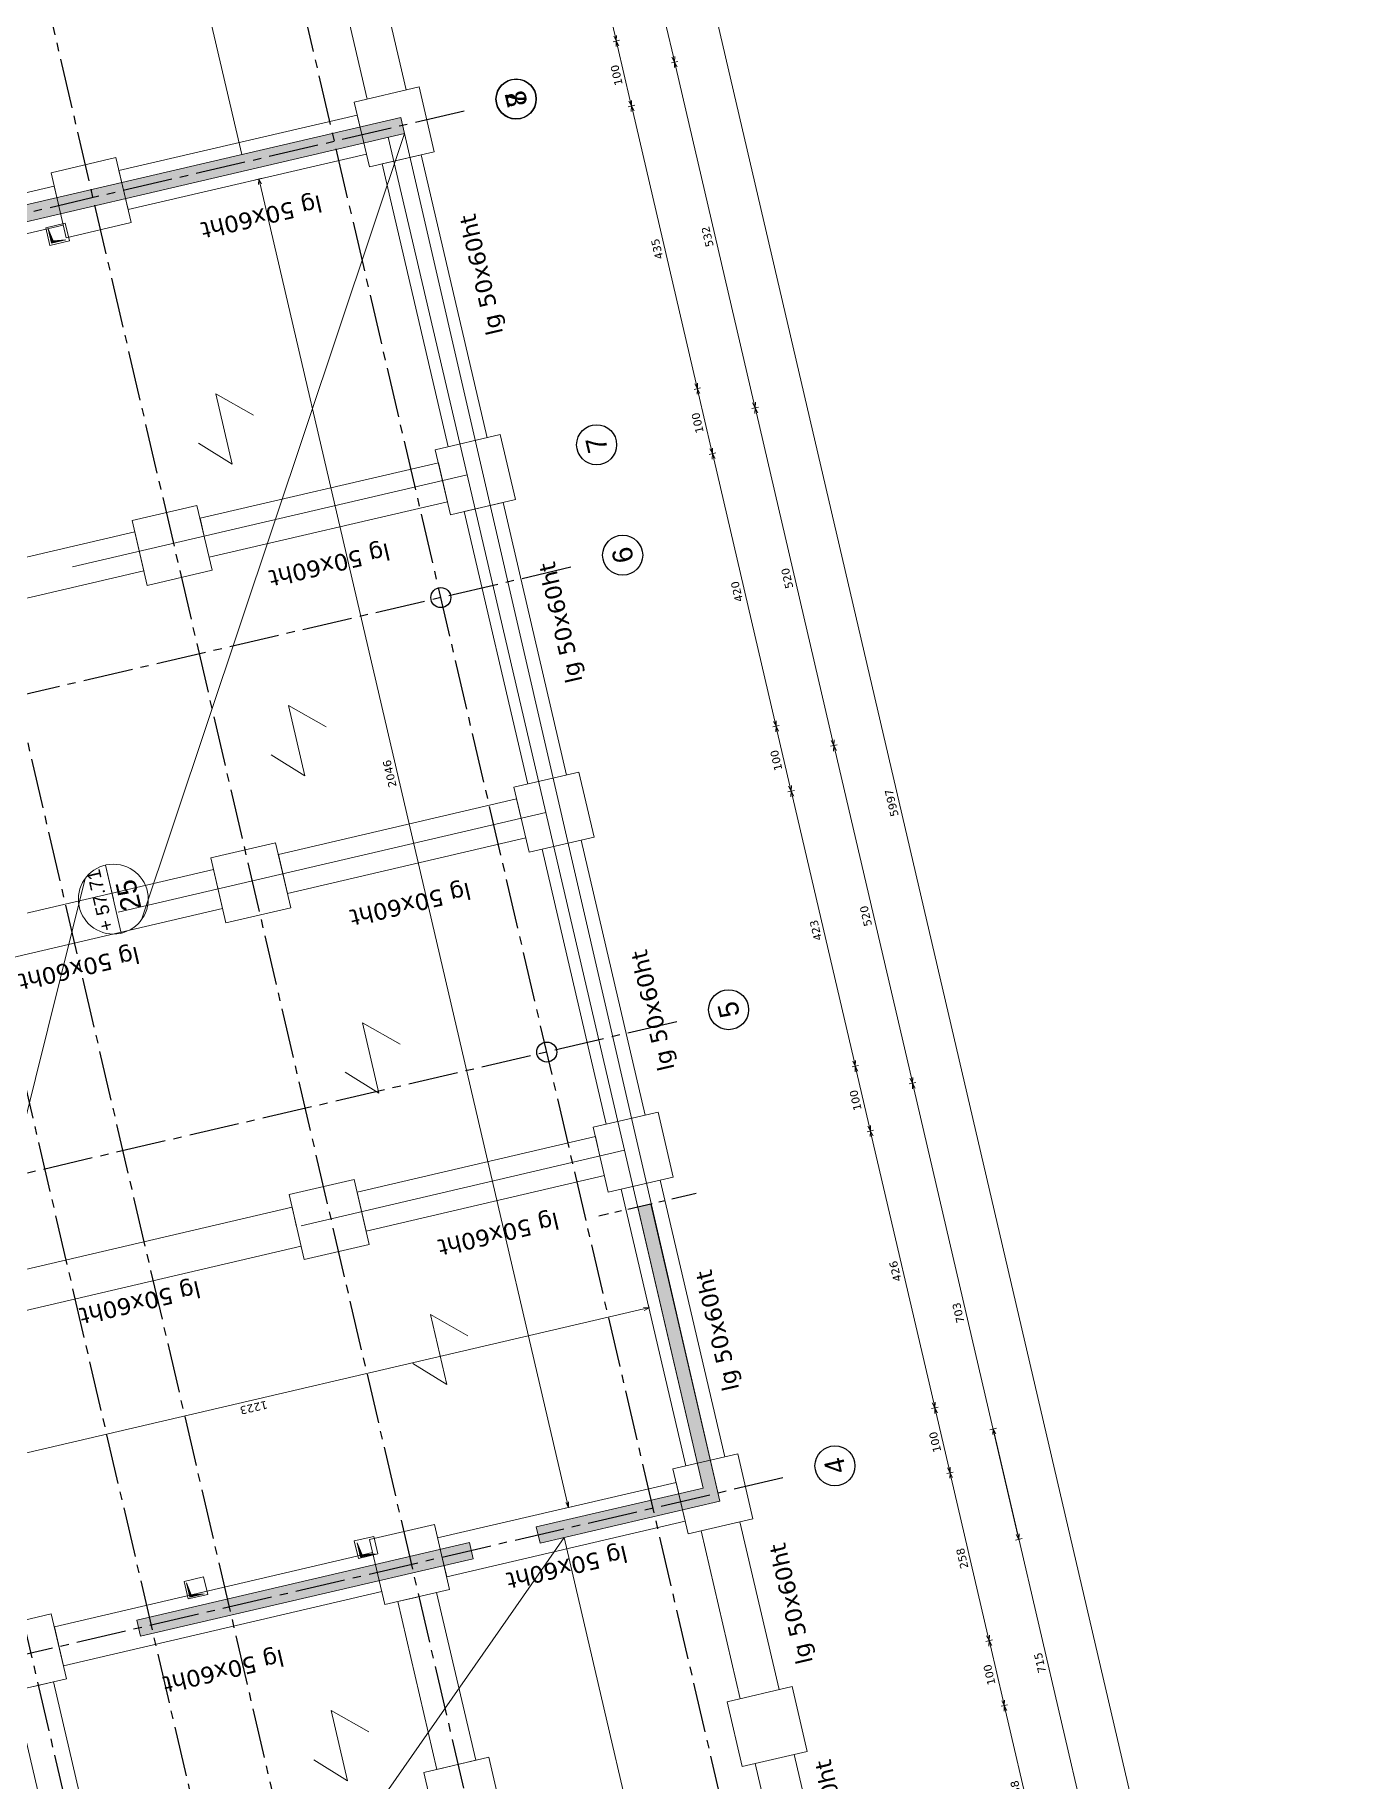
# Model space of a CAD drawing. Header units: metres. Extents: x -49 to 867749, y -579737 to 170817.
# Drawn here: x 596361.7 to 596381.51, y 139746.74 to 139772.93 of the extents above; entities that cross this region are included whole.
import ezdxf
from ezdxf.enums import TextEntityAlignment as Align

# ---------------------------------------------------------------- set-up
doc = ezdxf.new("R2010")
doc.units = ezdxf.units.M
doc.header["$MEASUREMENT"] = 0
doc.header["$PDMODE"] = 3
doc.header["$PDSIZE"] = 0.1
doc.linetypes.add('AXES2', pattern=[1.125, 0.75, -0.125, 0.125, -0.125])
doc.layers.add('00-AXE-0.00', color=14, linetype='AXES2')
doc.layers.add('06-SYMB-DIVERS-0.20', color=20, linetype='Continuous')
for name, color, linetype, lineweight in [('ACSP - Bois', 47, 'Continuous', 18), ('ACSP - Béton', 252, 'Continuous', 18), ('ACSP - Cotes', 7, 'Continuous', 18), ('ACSP - Dalle', 250, 'Continuous', 18), ('ACSP - Fondations', 7, 'Continuous', 18), ('ACSP - Longrines', 7, 'Continuous', 18), ('ACSP - Trémie', 7, 'Continuous', 18)]:
    doc.layers.add(name, color=color, linetype=linetype, lineweight=lineweight)
doc.styles.add('ARIAL', font='arial.ttf')
doc.styles.add('COT', font='verdana.ttf')
doc.styles.add('locaux 100', font='verdana.ttf', dxfattribs={"height": 0.22})
doc.styles.get("Standard").update_dxf_attribs({"font": 'arial.ttf'})
doc.dimstyles.new('COT50', dxfattribs={"dimtxt": 0.12, "dimasz": 0.08, "dimexe": 0.05, "dimexo": 0, "dimgap": 0.05, "dimtad": 1, "dimdec": 0, "dimlfac": 100, "dimzin": 0, "dimdsep": 46, "dimtxsty": 'COT', "dimblk": 'OPEN30', "dimcen": 0.04, "dimdle": 0.05, "dimclrd": 256, "dimclre": 256, "dimclrt": 6, "dimadec": 0, "dimazin": 0, "dimtm": 1e-09, "dimtfac": 1, "dimtdec": 0, "dimtmove": 1, "dimatfit": 0, "dimldrblk": 'OPEN30', "dimfxl": 0.05, "dimfxlon": 1, "dimtolj": 1, "dimtzin": 0, "dimlwd": -1, "dimlwe": -1, "dimarcsym": 0})
pattern_1 = [(163.12127, (596272.664997, 139706.722426), (-0.054743143, -0.05126586), [0.0375, -0.0375]), (223.12127, (596272.664997, 139706.722426), (0.017025965, -0.073041882), [0.0375, -0.0375]), (103.12127, (596272.637625, 139706.696793), (-0.071769108, 0.021776023), [0.0375, -0.0375])]

# ---------------------------------------------------------------- blocks, each defined once
blk = doc.blocks.new('_Open30')
at = {"color": 0, "linetype": 'ByBlock', "lineweight": -2}
for p, q in [((-1, 0.27), (0, 0)), ((0, 0), (-1, -0.27)), ((0, 0), (-1, 0))]:
    blk.add_line(p, q, dxfattribs=at)
blk = doc.blocks.new('*D962')
at = {"layer": 'ACSP - Cotes', "transparency": 16777216}
for p, q in [((596376.02, 139752.012), (596376.117, 139752.034)), ((596377.674, 139745.137), (596376.087, 139751.945)), ((596377.643, 139745.048), (596377.741, 139745.071))]:
    blk.add_line(p, q, dxfattribs=at)
at = {"layer": 'Defpoints', "color": 0, "transparency": 16777216}
for p in [(596376.069, 139752.023), (596371.476, 139750.952), (596373.099, 139743.989)]:
    blk.add_point(p, dxfattribs=at)
at = {"layer": 'ACSP - Cotes', "transparency": 16777216, "xscale": 0.08, "yscale": 0.08, "zscale": 0.08}
for p, rotation in [((596376.069, 139752.023), 103.1212704001085), ((596377.692, 139745.06), 283.1212704001085)]:
    blk.add_blockref('_Open30', p, dxfattribs=dict(at, rotation=rotation))
at = {"layer": 'ACSP - Cotes', "color": 6, "transparency": 16777216, "insert": (596376.772, 139748.516), "char_height": 0.12, "attachment_point": 5, "rotation": 103.1213, "style": 'COT'}
blk.add_mtext('\\A1;715', dxfattribs=at)
blk = doc.blocks.new('*D963')
at = {"layer": 'ACSP - Cotes', "transparency": 16777216}
for p, q in [((596374.811, 139757.198), (596374.909, 139757.22)), ((596376.436, 139750.445), (596374.878, 139757.131)), ((596376.406, 139750.356), (596376.503, 139750.379))]:
    blk.add_line(p, q, dxfattribs=at)
at = {"layer": 'Defpoints', "color": 0, "transparency": 16777216}
for p in [(596374.86, 139757.209), (596370.268, 139756.138), (596371.862, 139749.297)]:
    blk.add_point(p, dxfattribs=at)
at = {"layer": 'ACSP - Cotes', "transparency": 16777216, "xscale": 0.08, "yscale": 0.08, "zscale": 0.08}
for p, rotation in [((596374.86, 139757.209), 103.1212704001085), ((596376.455, 139750.367), 283.1212704001085)]:
    blk.add_blockref('_Open30', p, dxfattribs=dict(at, rotation=rotation))
at = {"layer": 'ACSP - Cotes', "color": 6, "transparency": 16777216, "insert": (596375.548, 139753.763), "char_height": 0.12, "attachment_point": 5, "rotation": 103.1213, "style": 'COT'}
blk.add_mtext('\\A1;703', dxfattribs=at)
blk = doc.blocks.new('*D964')
at = {"layer": 'ACSP - Cotes', "transparency": 16777216}
for p, q in [((596373.631, 139762.262), (596373.728, 139762.284)), ((596374.842, 139757.287), (596373.698, 139762.195)), ((596374.811, 139757.198), (596374.909, 139757.22))]:
    blk.add_line(p, q, dxfattribs=at)
at = {"layer": 'Defpoints', "color": 0, "transparency": 16777216}
for p in [(596373.679, 139762.273), (596369.087, 139761.203), (596370.268, 139756.138)]:
    blk.add_point(p, dxfattribs=at)
at = {"layer": 'ACSP - Cotes', "transparency": 16777216, "xscale": 0.08, "yscale": 0.08, "zscale": 0.08}
for p, rotation in [((596373.679, 139762.273), 103.1212704001085), ((596374.86, 139757.209), 283.1212704001085)]:
    blk.add_blockref('_Open30', p, dxfattribs=dict(at, rotation=rotation))
at = {"layer": 'ACSP - Cotes', "color": 6, "transparency": 16777216, "insert": (596374.16, 139759.715), "char_height": 0.12, "attachment_point": 5, "rotation": 103.1213, "style": 'COT'}
blk.add_mtext('\\A1;520', dxfattribs=at)
blk = doc.blocks.new('*D965')
at = {"layer": 'ACSP - Cotes', "transparency": 16777216}
for p, q in [((596372.45, 139767.326), (596372.548, 139767.349)), ((596373.661, 139762.351), (596372.517, 139767.259)), ((596373.631, 139762.262), (596373.728, 139762.284))]:
    blk.add_line(p, q, dxfattribs=at)
at = {"layer": 'Defpoints', "color": 0, "transparency": 16777216}
for p in [(596372.499, 139767.337), (596367.901, 139766.266), (596369.087, 139761.203)]:
    blk.add_point(p, dxfattribs=at)
at = {"layer": 'ACSP - Cotes', "transparency": 16777216, "xscale": 0.08, "yscale": 0.08, "zscale": 0.08}
for p, rotation in [((596372.499, 139767.337), 103.1212704001085), ((596373.679, 139762.273), 283.1212704001085)]:
    blk.add_blockref('_Open30', p, dxfattribs=dict(at, rotation=rotation))
at = {"layer": 'ACSP - Cotes', "color": 6, "transparency": 16777216, "insert": (596372.98, 139764.78), "char_height": 0.12, "attachment_point": 5, "rotation": 103.1213, "style": 'COT'}
blk.add_mtext('\\A1;520', dxfattribs=at)
blk = doc.blocks.new('*D966')
at = {"layer": 'ACSP - Cotes', "transparency": 16777216}
for p, q in [((596371.242, 139772.51), (596371.339, 139772.533)), ((596372.481, 139767.415), (596371.309, 139772.444)), ((596372.45, 139767.326), (596372.548, 139767.349))]:
    blk.add_line(p, q, dxfattribs=at)
at = {"layer": 'Defpoints', "color": 0, "transparency": 16777216}
for p in [(596371.29, 139772.522), (596366.698, 139771.451), (596367.901, 139766.266)]:
    blk.add_point(p, dxfattribs=at)
at = {"layer": 'ACSP - Cotes', "transparency": 16777216, "xscale": 0.08, "yscale": 0.08, "zscale": 0.08}
for p, rotation in [((596371.29, 139772.522), 103.1212704001085), ((596372.499, 139767.337), 283.1212704001085)]:
    blk.add_blockref('_Open30', p, dxfattribs=dict(at, rotation=rotation))
at = {"layer": 'ACSP - Cotes', "color": 6, "transparency": 16777216, "insert": (596371.785, 139769.904), "char_height": 0.12, "attachment_point": 5, "rotation": 103.1213, "style": 'COT'}
blk.add_mtext('\\A1;532', dxfattribs=at)
blk = doc.blocks.new('*D967')
at = {"layer": 'ACSP - Cotes', "transparency": 16777216}
for p, q in [((596369.619, 139779.474), (596369.716, 139779.496)), ((596371.272, 139772.6), (596369.685, 139779.407)), ((596371.242, 139772.51), (596371.339, 139772.533))]:
    blk.add_line(p, q, dxfattribs=at)
at = {"layer": 'Defpoints', "color": 0, "transparency": 16777216}
for p in [(596369.667, 139779.485), (596365.075, 139778.415), (596366.698, 139771.451)]:
    blk.add_point(p, dxfattribs=at)
at = {"layer": 'ACSP - Cotes', "transparency": 16777216, "xscale": 0.08, "yscale": 0.08, "zscale": 0.08}
for p, rotation in [((596369.667, 139779.485), 103.1212704001085), ((596371.29, 139772.522), 283.1212704001085)]:
    blk.add_blockref('_Open30', p, dxfattribs=dict(at, rotation=rotation))
at = {"layer": 'ACSP - Cotes', "color": 6, "transparency": 16777216, "insert": (596370.37, 139775.978), "char_height": 0.12, "attachment_point": 5, "rotation": 103.1213, "style": 'COT'}
blk.add_mtext('\\A1;715', dxfattribs=at)
blk = doc.blocks.new('*D950')
at = {"layer": 'ACSP - Cotes', "transparency": 16777216}
for p, q in [((596367.801, 139790.627), (596367.899, 139790.65)), ((596381.445, 139732.315), (596367.868, 139790.561)), ((596381.415, 139732.226), (596381.512, 139732.249))]:
    blk.add_line(p, q, dxfattribs=at)
at = {"layer": 'Defpoints', "color": 0, "transparency": 16777216}
for p in [(596367.391, 139790.532), (596367.85, 139790.639), (596381.005, 139732.13)]:
    blk.add_point(p, dxfattribs=at)
at = {"layer": 'ACSP - Cotes', "transparency": 16777216, "xscale": 0.08, "yscale": 0.08, "zscale": 0.08}
for p, rotation in [((596367.85, 139790.639), 103.1212703830424), ((596381.463, 139732.237), 283.1212703830424)]:
    blk.add_blockref('_Open30', p, dxfattribs=dict(at, rotation=rotation))
at = {"layer": 'ACSP - Cotes', "color": 6, "transparency": 16777216, "insert": (596374.547, 139761.412), "char_height": 0.12, "attachment_point": 5, "rotation": 103.1213, "style": 'COT'}
blk.add_mtext('\\A1;5997', dxfattribs=at)
blk = doc.blocks.new('*D953')
at = {"layer": 'ACSP - Cotes', "transparency": 16777216}
for p, q in [((596360.784, 139748.152), (596360.881, 139748.175)), ((596362.301, 139741.862), (596360.851, 139748.085)), ((596362.271, 139741.773), (596362.368, 139741.796))]:
    blk.add_line(p, q, dxfattribs=at)
at = {"layer": 'Defpoints', "color": 0, "transparency": 16777216}
for p in [(596360.502, 139748.086), (596360.832, 139748.163), (596361.989, 139741.707)]:
    blk.add_point(p, dxfattribs=at)
at = {"layer": 'ACSP - Cotes', "transparency": 16777216, "xscale": 0.08, "yscale": 0.08, "zscale": 0.08}
for p, rotation in [((596360.832, 139748.163), 103.1212703830424), ((596362.319, 139741.784), 283.1212703830424)]:
    blk.add_blockref('_Open30', p, dxfattribs=dict(at, rotation=rotation))
at = {"layer": 'ACSP - Cotes', "color": 6, "transparency": 16777216, "insert": (596361.467, 139744.948), "char_height": 0.12, "attachment_point": 5, "rotation": 103.1213, "style": 'COT'}
blk.add_mtext('\\A1;655', dxfattribs=at)
blk = doc.blocks.new('*D955')
at = {"layer": 'ACSP - Cotes', "transparency": 16777216}
for p, q in [((596359.076, 139751.083), (596370.829, 139753.823)), ((596370.907, 139753.841), (596370.895, 139753.89)), ((596358.998, 139751.065), (596358.986, 139751.114))]:
    blk.add_line(p, q, dxfattribs=at)
at = {"layer": 'Defpoints', "color": 0, "transparency": 16777216}
for p in [(596370.907, 139753.841), (596370.907, 139753.841), (596358.998, 139751.065)]:
    blk.add_point(p, dxfattribs=at)
at = {"layer": 'ACSP - Cotes', "transparency": 16777216, "xscale": 0.08, "yscale": 0.08, "zscale": 0.08}
for p, rotation in [((596370.907, 139753.841), 13.12073482149468), ((596358.998, 139751.065), 193.1207348214947)]:
    blk.add_blockref('_Open30', p, dxfattribs=dict(at, rotation=rotation))
at = {"layer": 'ACSP - Cotes', "color": 6, "transparency": 16777216, "insert": (596364.978, 139752.344), "char_height": 0.12, "attachment_point": 5, "rotation": 193.1207, "style": 'COT'}
blk.add_mtext('\\A1;1223', dxfattribs=at)
blk = doc.blocks.new('*D958')
at = {"layer": 'ACSP - Cotes', "transparency": 16777216}
for p, q in [((596365.104, 139770.779), (596365.006, 139770.756)), ((596369.68, 139750.924), (596365.073, 139770.689)), ((596369.747, 139750.857), (596369.65, 139750.835))]:
    blk.add_line(p, q, dxfattribs=at)
at = {"layer": 'Defpoints', "color": 0, "transparency": 16777216}
for p in [(596365.055, 139770.767), (596365.197, 139770.8), (596369.841, 139750.879)]:
    blk.add_point(p, dxfattribs=at)
at = {"layer": 'ACSP - Cotes', "transparency": 16777216, "xscale": 0.08, "yscale": 0.08, "zscale": 0.08}
for p, rotation in [((596365.055, 139770.767), 103.1212703798635), ((596369.699, 139750.846), 283.1212703798636)]:
    blk.add_blockref('_Open30', p, dxfattribs=dict(at, rotation=rotation))
at = {"layer": 'ACSP - Cotes', "color": 6, "transparency": 16777216, "insert": (596367.018, 139761.85), "char_height": 0.12, "attachment_point": 5, "rotation": 103.1213, "style": 'COT'}
blk.add_mtext('\\A1;2046', dxfattribs=at)
blk = doc.blocks.new('*D997')
at = {"layer": 'ACSP - Cotes', "transparency": 16777216}
for p, q in [((596368.975, 139778.805), (596369.072, 139778.827)), ((596369.042, 139778.738), (596370.399, 139772.916)), ((596370.368, 139772.827), (596370.466, 139772.85))]:
    blk.add_line(p, q, dxfattribs=at)
at = {"layer": 'Defpoints', "color": 0, "transparency": 16777216}
for p in [(596365.078, 139777.896), (596370.417, 139772.839), (596366.471, 139771.919)]:
    blk.add_point(p, dxfattribs=at)
at = {"layer": 'ACSP - Cotes', "transparency": 16777216, "xscale": 0.08, "yscale": 0.08, "zscale": 0.08}
for p, rotation in [((596369.024, 139778.816), 103.1212703798635), ((596370.417, 139772.839), 283.1212703798636)]:
    blk.add_blockref('_Open30', p, dxfattribs=dict(at, rotation=rotation))
at = {"layer": 'ACSP - Cotes', "color": 6, "transparency": 16777216, "insert": (596369.611, 139775.802), "char_height": 0.12, "attachment_point": 5, "rotation": 103.1213, "style": 'COT'}
blk.add_mtext('\\A1;614', dxfattribs=at)
blk = doc.blocks.new('*D998')
at = {"layer": 'ACSP - Cotes', "transparency": 16777216}
for p, q in [((596370.368, 139772.827), (596370.466, 139772.85)), ((596370.435, 139772.761), (596370.626, 139771.943)), ((596370.595, 139771.853), (596370.693, 139771.876))]:
    blk.add_line(p, q, dxfattribs=at)
at = {"layer": 'Defpoints', "color": 0, "transparency": 16777216}
for p in [(596366.471, 139771.919), (596370.644, 139771.865), (596366.698, 139770.945)]:
    blk.add_point(p, dxfattribs=at)
at = {"layer": 'ACSP - Cotes', "transparency": 16777216, "xscale": 0.08, "yscale": 0.08, "zscale": 0.08}
for p, rotation in [((596370.417, 139772.839), 103.1212703798635), ((596370.644, 139771.865), 283.1212703798636)]:
    blk.add_blockref('_Open30', p, dxfattribs=dict(at, rotation=rotation))
at = {"layer": 'ACSP - Cotes', "color": 6, "transparency": 16777216, "insert": (596370.421, 139772.326), "char_height": 0.12, "attachment_point": 5, "rotation": 103.1213, "style": 'COT'}
blk.add_mtext('\\A1;100', dxfattribs=at)
blk = doc.blocks.new('*D999')
at = {"layer": 'ACSP - Cotes', "transparency": 16777216}
for p, q in [((596370.595, 139771.853), (596370.693, 139771.876)), ((596370.662, 139771.787), (596371.614, 139767.702)), ((596371.584, 139767.612), (596371.681, 139767.635))]:
    blk.add_line(p, q, dxfattribs=at)
at = {"layer": 'Defpoints', "color": 0, "transparency": 16777216}
for p in [(596366.698, 139770.945), (596371.632, 139767.624), (596367.687, 139766.704)]:
    blk.add_point(p, dxfattribs=at)
at = {"layer": 'ACSP - Cotes', "transparency": 16777216, "xscale": 0.08, "yscale": 0.08, "zscale": 0.08}
for p, rotation in [((596370.644, 139771.865), 103.1212703798635), ((596371.632, 139767.624), 283.1212703798636)]:
    blk.add_blockref('_Open30', p, dxfattribs=dict(at, rotation=rotation))
at = {"layer": 'ACSP - Cotes', "color": 6, "transparency": 16777216, "insert": (596371.029, 139769.719), "char_height": 0.12, "attachment_point": 5, "rotation": 103.1213, "style": 'COT'}
blk.add_mtext('\\A1;435', dxfattribs=at)
blk = doc.blocks.new('*D1000')
at = {"layer": 'ACSP - Cotes', "transparency": 16777216}
for p, q in [((596371.584, 139767.612), (596371.681, 139767.635)), ((596371.651, 139767.546), (596371.841, 139766.728)), ((596371.811, 139766.639), (596371.908, 139766.661))]:
    blk.add_line(p, q, dxfattribs=at)
at = {"layer": 'Defpoints', "color": 0, "transparency": 16777216}
for p in [(596367.687, 139766.704), (596371.859, 139766.65), (596367.914, 139765.73)]:
    blk.add_point(p, dxfattribs=at)
at = {"layer": 'ACSP - Cotes', "transparency": 16777216, "xscale": 0.08, "yscale": 0.08, "zscale": 0.08}
for p, rotation in [((596371.632, 139767.624), 103.1212703798635), ((596371.859, 139766.65), 283.1212703798636)]:
    blk.add_blockref('_Open30', p, dxfattribs=dict(at, rotation=rotation))
at = {"layer": 'ACSP - Cotes', "color": 6, "transparency": 16777216, "insert": (596371.636, 139767.111), "char_height": 0.12, "attachment_point": 5, "rotation": 103.1213, "style": 'COT'}
blk.add_mtext('\\A1;100', dxfattribs=at)
blk = doc.blocks.new('*D1001')
at = {"layer": 'ACSP - Cotes', "transparency": 16777216}
for p, q in [((596371.811, 139766.639), (596371.908, 139766.661)), ((596371.878, 139766.572), (596372.794, 139762.64)), ((596372.764, 139762.551), (596372.861, 139762.574))]:
    blk.add_line(p, q, dxfattribs=at)
at = {"layer": 'Defpoints', "color": 0, "transparency": 16777216}
for p in [(596367.914, 139765.73), (596372.812, 139762.562), (596368.866, 139761.643)]:
    blk.add_point(p, dxfattribs=at)
at = {"layer": 'ACSP - Cotes', "transparency": 16777216, "xscale": 0.08, "yscale": 0.08, "zscale": 0.08}
for p, rotation in [((596371.859, 139766.65), 103.1212703798635), ((596372.812, 139762.562), 283.1212703798636)]:
    blk.add_blockref('_Open30', p, dxfattribs=dict(at, rotation=rotation))
at = {"layer": 'ACSP - Cotes', "color": 6, "transparency": 16777216, "insert": (596372.226, 139764.581), "char_height": 0.12, "attachment_point": 5, "rotation": 103.1213, "style": 'COT'}
blk.add_mtext('\\A1;420', dxfattribs=at)
blk = doc.blocks.new('*D1002')
at = {"layer": 'ACSP - Cotes', "transparency": 16777216}
for p, q in [((596372.764, 139762.551), (596372.861, 139762.574)), ((596372.83, 139762.484), (596373.021, 139761.666)), ((596372.991, 139761.577), (596373.088, 139761.6))]:
    blk.add_line(p, q, dxfattribs=at)
at = {"layer": 'Defpoints', "color": 0, "transparency": 16777216}
for p in [(596368.866, 139761.643), (596373.039, 139761.588), (596369.094, 139760.669)]:
    blk.add_point(p, dxfattribs=at)
at = {"layer": 'ACSP - Cotes', "transparency": 16777216, "xscale": 0.08, "yscale": 0.08, "zscale": 0.08}
for p, rotation in [((596372.812, 139762.562), 103.1212703798635), ((596373.039, 139761.588), 283.1212703798636)]:
    blk.add_blockref('_Open30', p, dxfattribs=dict(at, rotation=rotation))
at = {"layer": 'ACSP - Cotes', "color": 6, "transparency": 16777216, "insert": (596372.816, 139762.05), "char_height": 0.12, "attachment_point": 5, "rotation": 103.1213, "style": 'COT'}
blk.add_mtext('\\A1;100', dxfattribs=at)
blk = doc.blocks.new('*D1003')
at = {"layer": 'ACSP - Cotes', "transparency": 16777216}
for p, q in [((596372.991, 139761.577), (596373.088, 139761.6)), ((596373.057, 139761.51), (596373.982, 139757.542)), ((596373.952, 139757.453), (596374.049, 139757.475))]:
    blk.add_line(p, q, dxfattribs=at)
at = {"layer": 'Defpoints', "color": 0, "transparency": 16777216}
for p in [(596369.094, 139760.669), (596374.001, 139757.464), (596370.055, 139756.544)]:
    blk.add_point(p, dxfattribs=at)
at = {"layer": 'ACSP - Cotes', "transparency": 16777216, "xscale": 0.08, "yscale": 0.08, "zscale": 0.08}
for p, rotation in [((596373.039, 139761.588), 103.1212703798635), ((596374.001, 139757.464), 283.1212703798636)]:
    blk.add_blockref('_Open30', p, dxfattribs=dict(at, rotation=rotation))
at = {"layer": 'ACSP - Cotes', "color": 6, "transparency": 16777216, "insert": (596373.41, 139759.501), "char_height": 0.12, "attachment_point": 5, "rotation": 103.1213, "style": 'COT'}
blk.add_mtext('\\A1;423', dxfattribs=at)
blk = doc.blocks.new('*D1004')
at = {"layer": 'ACSP - Cotes', "transparency": 16777216}
for p, q in [((596373.952, 139757.453), (596374.049, 139757.475)), ((596374.019, 139757.386), (596374.209, 139756.568)), ((596374.179, 139756.479), (596374.276, 139756.502))]:
    blk.add_line(p, q, dxfattribs=at)
at = {"layer": 'Defpoints', "color": 0, "transparency": 16777216}
for p in [(596370.055, 139756.544), (596374.228, 139756.49), (596370.282, 139755.57)]:
    blk.add_point(p, dxfattribs=at)
at = {"layer": 'ACSP - Cotes', "transparency": 16777216, "xscale": 0.08, "yscale": 0.08, "zscale": 0.08}
for p, rotation in [((596374.001, 139757.464), 103.1212703798635), ((596374.228, 139756.49), 283.1212703798636)]:
    blk.add_blockref('_Open30', p, dxfattribs=dict(at, rotation=rotation))
at = {"layer": 'ACSP - Cotes', "color": 6, "transparency": 16777216, "insert": (596374.005, 139756.952), "char_height": 0.12, "attachment_point": 5, "rotation": 103.1213, "style": 'COT'}
blk.add_mtext('\\A1;100', dxfattribs=at)
blk = doc.blocks.new('*D1005')
at = {"layer": 'ACSP - Cotes', "transparency": 16777216}
for p, q in [((596374.179, 139756.479), (596374.276, 139756.502)), ((596374.246, 139756.412), (596375.177, 139752.417)), ((596375.146, 139752.328), (596375.244, 139752.351))]:
    blk.add_line(p, q, dxfattribs=at)
at = {"layer": 'Defpoints', "color": 0, "transparency": 16777216}
for p in [(596370.282, 139755.57), (596375.195, 139752.34), (596371.249, 139751.42)]:
    blk.add_point(p, dxfattribs=at)
at = {"layer": 'ACSP - Cotes', "transparency": 16777216, "xscale": 0.08, "yscale": 0.08, "zscale": 0.08}
for p, rotation in [((596374.228, 139756.49), 103.1212703798635), ((596375.195, 139752.34), 283.1212703798636)]:
    blk.add_blockref('_Open30', p, dxfattribs=dict(at, rotation=rotation))
at = {"layer": 'ACSP - Cotes', "color": 6, "transparency": 16777216, "insert": (596374.602, 139754.389), "char_height": 0.12, "attachment_point": 5, "rotation": 103.1213, "style": 'COT'}
blk.add_mtext('\\A1;426', dxfattribs=at)
blk = doc.blocks.new('*D1006')
at = {"layer": 'ACSP - Cotes', "transparency": 16777216}
for p, q in [((596375.146, 139752.328), (596375.244, 139752.351)), ((596375.213, 139752.262), (596375.404, 139751.444)), ((596375.373, 139751.354), (596375.471, 139751.377))]:
    blk.add_line(p, q, dxfattribs=at)
at = {"layer": 'Defpoints', "color": 0, "transparency": 16777216}
for p in [(596371.249, 139751.42), (596375.422, 139751.366), (596371.476, 139750.446)]:
    blk.add_point(p, dxfattribs=at)
at = {"layer": 'ACSP - Cotes', "transparency": 16777216, "xscale": 0.08, "yscale": 0.08, "zscale": 0.08}
for p, rotation in [((596375.195, 139752.34), 103.1212703798635), ((596375.422, 139751.366), 283.1212703798636)]:
    blk.add_blockref('_Open30', p, dxfattribs=dict(at, rotation=rotation))
at = {"layer": 'ACSP - Cotes', "color": 6, "transparency": 16777216, "insert": (596375.199, 139751.827), "char_height": 0.12, "attachment_point": 5, "rotation": 103.1213, "style": 'COT'}
blk.add_mtext('\\A1;100', dxfattribs=at)
blk = doc.blocks.new('*D1007')
at = {"layer": 'ACSP - Cotes', "transparency": 16777216}
for p, q in [((596375.373, 139751.354), (596375.471, 139751.377)), ((596375.44, 139751.288), (596375.991, 139748.927)), ((596375.96, 139748.838), (596376.057, 139748.861))]:
    blk.add_line(p, q, dxfattribs=at)
at = {"layer": 'Defpoints', "color": 0, "transparency": 16777216}
for p in [(596371.476, 139750.446), (596376.009, 139748.849), (596372.063, 139747.929)]:
    blk.add_point(p, dxfattribs=at)
at = {"layer": 'ACSP - Cotes', "transparency": 16777216, "xscale": 0.08, "yscale": 0.08, "zscale": 0.08}
for p, rotation in [((596375.422, 139751.366), 103.1212703798635), ((596376.009, 139748.849), 283.1212703798636)]:
    blk.add_blockref('_Open30', p, dxfattribs=dict(at, rotation=rotation))
at = {"layer": 'ACSP - Cotes', "color": 6, "transparency": 16777216, "insert": (596375.606, 139750.082), "char_height": 0.12, "attachment_point": 5, "rotation": 103.1213, "style": 'COT'}
blk.add_mtext('\\A1;258', dxfattribs=at)
blk = doc.blocks.new('*D1008')
at = {"layer": 'ACSP - Cotes', "transparency": 16777216}
for p, q in [((596375.96, 139748.838), (596376.057, 139748.861)), ((596376.027, 139748.771), (596376.218, 139747.953)), ((596376.187, 139747.864), (596376.284, 139747.887))]:
    blk.add_line(p, q, dxfattribs=at)
at = {"layer": 'Defpoints', "color": 0, "transparency": 16777216}
for p in [(596372.063, 139747.929), (596376.236, 139747.875), (596372.29, 139746.956)]:
    blk.add_point(p, dxfattribs=at)
at = {"layer": 'ACSP - Cotes', "transparency": 16777216, "xscale": 0.08, "yscale": 0.08, "zscale": 0.08}
for p, rotation in [((596376.009, 139748.849), 103.1212703798635), ((596376.236, 139747.875), 283.1212703798636)]:
    blk.add_blockref('_Open30', p, dxfattribs=dict(at, rotation=rotation))
at = {"layer": 'ACSP - Cotes', "color": 6, "transparency": 16777216, "insert": (596376.013, 139748.337), "char_height": 0.12, "attachment_point": 5, "rotation": 103.1213, "style": 'COT'}
blk.add_mtext('\\A1;100', dxfattribs=at)
blk = doc.blocks.new('*D1009')
at = {"layer": 'ACSP - Cotes', "transparency": 16777216}
for p, q in [((596376.187, 139747.864), (596376.284, 139747.887)), ((596376.254, 139747.797), (596376.802, 139745.445)), ((596376.772, 139745.356), (596376.869, 139745.378))]:
    blk.add_line(p, q, dxfattribs=at)
at = {"layer": 'Defpoints', "color": 0, "transparency": 16777216}
for p in [(596372.29, 139746.956), (596376.82, 139745.367), (596372.875, 139744.447)]:
    blk.add_point(p, dxfattribs=at)
at = {"layer": 'ACSP - Cotes', "transparency": 16777216, "xscale": 0.08, "yscale": 0.08, "zscale": 0.08}
for p, rotation in [((596376.236, 139747.875), 103.1212703798635), ((596376.82, 139745.367), 283.1212703798636)]:
    blk.add_blockref('_Open30', p, dxfattribs=dict(at, rotation=rotation))
at = {"layer": 'ACSP - Cotes', "color": 6, "transparency": 16777216, "insert": (596376.418, 139746.596), "char_height": 0.12, "attachment_point": 5, "rotation": 103.1213, "style": 'COT'}
blk.add_mtext('\\A1;258', dxfattribs=at)
blk = doc.blocks.new('*D1016')
at = {"layer": 'ACSP - Cotes', "transparency": 16777216}
for p, q in [((596356.157, 139747.381), (596356.059, 139747.359)), ((596357.713, 139740.485), (596356.126, 139747.292)), ((596357.78, 139740.418), (596357.682, 139740.395))]:
    blk.add_line(p, q, dxfattribs=at)
at = {"layer": 'Defpoints', "color": 0, "transparency": 16777216}
for p in [(596358.942, 139748.031), (596356.108, 139747.37), (596363.587, 139741.772)]:
    blk.add_point(p, dxfattribs=at)
at = {"layer": 'ACSP - Cotes', "transparency": 16777216, "xscale": 0.08, "yscale": 0.08, "zscale": 0.08}
for p, rotation in [((596356.108, 139747.37), 103.121270379485), ((596357.731, 139740.407), 283.121270379485)]:
    blk.add_blockref('_Open30', p, dxfattribs=dict(at, rotation=rotation))
at = {"layer": 'ACSP - Cotes', "color": 6, "transparency": 16777216, "insert": (596356.811, 139743.863), "char_height": 0.12, "attachment_point": 5, "rotation": 103.1213, "style": 'COT'}
blk.add_mtext('\\A1;715', dxfattribs=at)

msp = doc.modelspace()

# ---------------------------------------------------------------- hatches: boundary and pattern name
at = {"layer": 'ACSP - Bois'}
h = msp.add_hatch(dxfattribs=at)
h.set_pattern_fill('TRIANG', color=256, scale=0.2, style=0)
h.set_pattern_definition(pattern_1)
h.paths.add_polyline_path([(596358.446, 139769.656), (596358.503, 139769.413), (596367.241, 139771.45), (596367.185, 139771.693)])
h = msp.add_hatch(dxfattribs=at)
h.set_pattern_fill('TRIANG', color=256, scale=0.2, style=0)
h.set_pattern_definition(pattern_1)
edge = h.paths.add_edge_path()
edge.add_line((596370.738, 139755.35), (596370.738, 139755.35))
edge.add_line((596370.738, 139755.35), (596371.719, 139751.137))
edge.add_line((596371.719, 139751.137), (596369.217, 139750.554))
edge.add_line((596369.217, 139750.554), (596369.273, 139750.311))
edge.add_line((596369.273, 139750.311), (596371.971, 139750.939))
edge.add_line((596371.971, 139750.939), (596370.932, 139755.395))
h = msp.add_hatch(dxfattribs=at)
h.set_pattern_fill('TRIANG', color=256, scale=0.2, style=0)
h.set_pattern_definition(pattern_1)
h.paths.add_polyline_path([(596368.27, 139750.077), (596363.281, 139748.914), (596363.224, 139749.157), (596368.213, 139750.32)])
at = {"layer": 'ACSP - Trémie'}
for points in [[(596361.895, 139770.021), (596361.946, 139769.805), (596362.162, 139769.855), (596361.97, 139769.84)], [(596366.532, 139750.316), (596366.582, 139750.1), (596366.799, 139750.15), (596366.607, 139750.135)], [(596363.968, 139749.718), (596364.018, 139749.502), (596364.235, 139749.552), (596364.042, 139749.537)]]:
    msp.add_hatch(color=256, dxfattribs=at).paths.add_polyline_path(points)

# ---------------------------------------------------------------- linework, layer by layer
at = {"layer": '00-AXE-0.00'}
for p, q in [((596375.837, 139729.95), (596361.792, 139790.202)), ((596372.216, 139729.106), (596358.171, 139789.358)), ((596369.482, 139728.469), (596355.437, 139788.721)), ((596368.311, 139728.196), (596354.266, 139788.448)), ((596366.507, 139727.775), (596352.462, 139788.027)), ((596368.133, 139771.786), (596353.451, 139768.363)), ((596369.733, 139764.945), (596355.046, 139761.522)), ((596371.322, 139758.13), (596356.634, 139754.706)), ((596372.916, 139751.288), (596358.229, 139747.865))]:
    msp.add_line(p, q, dxfattribs=at)
at = {"layer": '00-AXE-0.00', "linetype": 'Continuous'}
for centre in [(596368.912, 139771.967), (596368.917, 139771.969), (596370.121, 139766.783), (596370.512, 139765.127), (596372.101, 139758.311), (596373.696, 139751.47)]:
    msp.add_circle(centre, 0.3, dxfattribs=at)
at = {"layer": '06-SYMB-DIVERS-0.20', "linetype": 'AXES2', "ltscale": 0.5}
msp.add_line((596371.614, 139755.554), (596370.153, 139755.213), dxfattribs=at)
at = {"layer": 'ACSP - Bois'}
for points in [[(596358.446, 139769.656), (596358.503, 139769.413), (596367.241, 139771.45), (596367.185, 139771.693)], [(596368.27, 139750.077), (596363.281, 139748.914), (596363.224, 139749.157), (596368.213, 139750.32)]]:
    msp.add_lwpolyline(points, close=True, dxfattribs=at)
for points in [[(596371.719, 139751.137), (596370.539, 139756.202), (596365.689, 139755.071), (596370.539, 139756.202), (596369.358, 139761.266), (596362.943, 139759.771), (596369.358, 139761.266), (596368.178, 139766.33), (596362.261, 139764.951), (596368.178, 139766.33), (596366.997, 139771.394)], [(596370.738, 139755.35), (596370.738, 139755.35), (596371.719, 139751.137), (596369.217, 139750.554), (596369.273, 139750.311), (596371.971, 139750.939), (596370.932, 139755.395)], [(596370.738, 139755.35), (596370.932, 139755.395)]]:
    msp.add_lwpolyline(points, dxfattribs=at)
at = {"layer": 'ACSP - Béton', "lineweight": 30}
for centre in [(596367.785, 139764.491), (596369.374, 139757.676)]:
    msp.add_circle(centre, 0.15, dxfattribs=at)
at = {"layer": 'ACSP - Cotes'}
for points in [[(596363.297, 139759.66), (596367.241, 139771.45)], [(596364.411, 139767.546), (596364.656, 139766.494), (596364.151, 139766.808)], [(596364.411, 139767.546), (596364.975, 139767.226)], [(596365.501, 139762.871), (596365.746, 139761.819), (596365.24, 139762.134)], [(596365.501, 139762.871), (596366.065, 139762.551)], [(596362.873, 139759.969), (596362.754, 139760.479), (596362.992, 139759.458)], [(596359.467, 139748.281), (596362.449, 139760.277)], [(596366.61, 139758.112), (596366.856, 139757.06), (596366.35, 139757.374)], [(596366.61, 139758.112), (596367.174, 139757.792)], [(596367.628, 139753.742), (596367.873, 139752.69), (596367.367, 139753.005)], [(596367.628, 139753.742), (596368.191, 139753.422)], [(596366.504, 139745.904), (596369.634, 139750.395)], [(596366.141, 139747.8), (596366.387, 139746.748), (596365.881, 139747.063)], [(596366.141, 139747.8), (596366.705, 139747.48)]]:
    msp.add_lwpolyline(points, dxfattribs=at)
msp.add_circle((596362.873, 139759.969), 0.524, dxfattribs=at)
at = {"layer": 'ACSP - Dalle'}
for points in [[(596364.799, 139771.136), (596363.232, 139777.857)], [(596367.241, 139771.45), (596371.971, 139750.939)], [(596371.2, 139743.675), (596369.634, 139750.395)]]:
    msp.add_lwpolyline(points, dxfattribs=at)
at = {"layer": 'ACSP - Fondations'}
for points in [[(596366.714, 139770.949), (596366.487, 139771.922), (596367.46, 139772.149), (596367.687, 139771.176), (596366.714, 139770.949)], [(596362.165, 139769.888), (596361.938, 139770.862), (596362.912, 139771.089), (596363.139, 139770.115), (596362.165, 139769.888)], [(596367.929, 139765.734), (596367.702, 139766.708), (596368.676, 139766.935), (596368.903, 139765.961), (596367.929, 139765.734)], [(596363.38, 139764.674), (596363.153, 139765.647), (596364.127, 139765.874), (596364.354, 139764.901), (596363.38, 139764.674)], [(596369.109, 139760.672), (596368.882, 139761.646), (596369.856, 139761.873), (596370.083, 139760.899), (596369.109, 139760.672)], [(596364.56, 139759.612), (596364.333, 139760.586), (596365.307, 139760.813), (596365.534, 139759.839), (596364.56, 139759.612)], [(596370.297, 139755.574), (596370.07, 139756.548), (596371.044, 139756.775), (596371.271, 139755.801), (596370.297, 139755.574)], [(596365.737, 139754.564), (596365.51, 139755.538), (596366.484, 139755.765), (596366.711, 139754.791), (596365.737, 139754.564)], [(596371.492, 139750.449), (596371.265, 139751.423), (596372.239, 139751.65), (596372.466, 139750.676), (596371.492, 139750.449)], [(596366.943, 139749.389), (596366.716, 139750.363), (596367.69, 139750.59), (596367.917, 139749.616), (596366.943, 139749.389)], [(596361.195, 139748.049), (596360.968, 139749.023), (596361.942, 139749.25), (596362.169, 139748.276), (596361.195, 139748.049)], [(596372.305, 139746.959), (596372.078, 139747.933), (596373.052, 139748.16), (596373.279, 139747.186), (596372.305, 139746.959)], [(596367.757, 139745.899), (596367.53, 139746.873), (596368.504, 139747.1), (596368.731, 139746.126), (596367.757, 139745.899)]]:
    msp.add_lwpolyline(points, dxfattribs=at)
at = {"layer": 'ACSP - Longrines'}
for points in [[(596366.68, 139771.967), (596365.286, 139777.945), (596365.871, 139778.081), (596367.264, 139772.104)], [(596366.6, 139771.435), (596366.532, 139771.728), (596362.957, 139770.894), (596363.093, 139770.31), (596366.668, 139771.143)], [(596368.48, 139766.889), (596367.491, 139771.13), (596366.907, 139770.994), (596367.895, 139766.753)], [(596362.053, 139770.368), (596361.985, 139770.661), (596357.211, 139769.548), (596357.347, 139768.964), (596362.121, 139770.076)], [(596364.241, 139765.387), (596364.173, 139765.68), (596367.748, 139766.513), (596367.884, 139765.929), (596364.309, 139765.095)], [(596369.672, 139761.83), (596368.719, 139765.918), (596368.135, 139765.782), (596369.088, 139761.694)], [(596358.488, 139764.071), (596358.419, 139764.363), (596363.193, 139765.476), (596363.33, 139764.892), (596358.556, 139763.779)], [(596368.991, 139761.18), (596368.922, 139761.472), (596365.348, 139760.639), (596365.484, 139760.055), (596369.059, 139760.888)], [(596370.849, 139756.73), (596369.888, 139760.854), (596369.304, 139760.718), (596370.265, 139756.593)], [(596359.668, 139759.007), (596359.6, 139759.299), (596364.374, 139760.412), (596364.51, 139759.828), (596359.736, 139758.715)], [(596370.171, 139756.116), (596370.103, 139756.408), (596366.528, 139755.575), (596366.664, 139754.99), (596370.239, 139755.824)], [(596372.044, 139751.605), (596371.076, 139755.756), (596370.492, 139755.619), (596371.46, 139751.469)], [(596365.622, 139755.056), (596365.554, 139755.348), (596360.78, 139754.235), (596360.917, 139753.651), (596365.69, 139754.763)], [(596367.805, 139750.097), (596367.873, 139749.805), (596371.448, 139750.638), (596371.312, 139751.222), (596367.737, 139750.389)], [(596372.273, 139747.978), (596371.687, 139750.495), (596372.271, 139750.631), (596372.858, 139748.115)], [(596362.056, 139748.763), (596361.988, 139749.056), (596366.762, 139750.168)], [(596361.988, 139749.056), (596362.124, 139748.471), (596366.898, 139749.584)], [(596367.43, 139749.503), (596367.138, 139749.435), (596367.725, 139746.918), (596368.309, 139747.054), (596367.722, 139749.571)], [(596361.682, 139748.163), (596361.975, 139748.231), (596363.417, 139742.041), (596362.833, 139741.905), (596361.39, 139748.095)], [(596373.377, 139744.564), (596373.085, 139744.496), (596372.5, 139747.005), (596373.085, 139747.141), (596373.669, 139744.632)]]:
    msp.add_lwpolyline(points, dxfattribs=at)
at = {"layer": 'ACSP - Trémie'}
for points in [[(596361.921, 139769.773), (596361.859, 139770.036), (596362.151, 139770.104), (596362.213, 139769.841)], [(596366.487, 139750.343), (596366.548, 139750.08), (596366.84, 139750.148), (596366.779, 139750.411)], [(596364.227, 139749.806), (596364.288, 139749.543), (596363.996, 139749.475), (596363.935, 139749.738)]]:
    msp.add_lwpolyline(points, close=True, dxfattribs=at)
for points in [[(596361.895, 139770.021), (596361.946, 139769.805), (596362.162, 139769.855), (596361.97, 139769.84), (596361.895, 139770.021)], [(596366.532, 139750.316), (596366.582, 139750.1), (596366.799, 139750.15), (596366.607, 139750.135), (596366.532, 139750.316)], [(596363.968, 139749.718), (596364.018, 139749.502), (596364.235, 139749.552), (596364.042, 139749.537), (596363.968, 139749.718)]]:
    msp.add_lwpolyline(points, dxfattribs=at)

# ---------------------------------------------------------------- texts
at = {"layer": '00-AXE-0.00'}
for s, p in [('7', (596368.912, 139771.967)), ('8', (596368.917, 139771.969)), ('7', (596370.121, 139766.783)), ('6', (596370.512, 139765.127)), ('5', (596372.101, 139758.311)), ('4', (596373.696, 139751.47))]:
    msp.add_text(s, height=0.3, rotation=103.1213, dxfattribs=at).set_placement(p, align=Align.MIDDLE_CENTER)
at = {"layer": 'ACSP - Cotes', "rotation": 103.1213, "style": 'ARIAL'}
for s, insert, char_height, width, attachment_point in [('+ 57.71', (596362.881, 139759.517), 0.2, 1.027, 7), ('25', (596363.005, 139759.765), 0.3, 0.50644, 1)]:
    msp.add_mtext(s, dxfattribs=dict(at, insert=insert, char_height=char_height, width=width, attachment_point=attachment_point))
at = {"layer": 'ACSP - Longrines', "style": 'locaux 100'}
for rotation, p in [(193.1213, (596365.969, 139770.531)), (103.1213, (596368.719, 139768.459)), (193.1213, (596366.989, 139765.312)), (103.1213, (596369.91, 139763.243)), (193.1213, (596368.202, 139760.222)), (193.1213, (596363.233, 139759.261)), (103.1213, (596371.291, 139757.425)), (193.1213, (596369.524, 139755.276)), (103.1213, (596372.261, 139752.625)), (193.1213, (596364.147, 139754.249)), (193.1213, (596370.551, 139750.28)), (103.1213, (596373.366, 139748.528)), (193.1213, (596365.399, 139748.722)), (103.1213, (596374.048, 139745.281))]:
    msp.add_text('lg 50x60ht', height=0.25, rotation=rotation, dxfattribs=at).set_placement(p)

# ---------------------------------------------------------------- dimensions: what is measured, and where the dimension line sits
at = {"layer": 'ACSP - Cotes'}
for p1, p2, distance, picture, middle in [((596381.005, 139732.13), (596367.391, 139790.532), -0.471, '*D950', (596374.547, 139761.412)), ((596358.998, 139751.065), (596370.907, 139753.841), 0, '*D955', (596364.978, 139752.344)), ((596361.989, 139741.707), (596360.502, 139748.086), -0.339, '*D953', (596361.467, 139744.948))]:
    dim = msp.add_aligned_dim(p1=p1, p2=p2, distance=distance, dimstyle='COT50', dxfattribs=at)
    dim.commit()
    dim.dimension.update_dxf_attribs({"geometry": picture, "text_midpoint": middle})
for base, p1, p2, angle, picture, middle in [((596369.667, 139779.485), (596366.698, 139771.451), (596365.075, 139778.415), 283.1213, '*D967', (596370.37, 139775.978)), ((596370.417, 139772.839), (596365.078, 139777.896), (596366.471, 139771.919), 103.1213, '*D997', (596369.611, 139775.802)), ((596370.644, 139771.865), (596366.471, 139771.919), (596366.698, 139770.945), 103.1213, '*D998', (596370.421, 139772.326)), ((596371.29, 139772.522), (596367.901, 139766.266), (596366.698, 139771.451), 283.1213, '*D966', (596371.785, 139769.904)), ((596371.632, 139767.624), (596366.698, 139770.945), (596367.687, 139766.704), 103.1213, '*D999', (596371.029, 139769.719)), ((596371.859, 139766.65), (596367.687, 139766.704), (596367.914, 139765.73), 103.1213, '*D1000', (596371.636, 139767.111)), ((596372.499, 139767.337), (596369.087, 139761.203), (596367.901, 139766.266), 283.1213, '*D965', (596372.98, 139764.78)), ((596372.812, 139762.562), (596367.914, 139765.73), (596368.866, 139761.643), 103.1213, '*D1001', (596372.226, 139764.581)), ((596373.039, 139761.588), (596368.866, 139761.643), (596369.094, 139760.669), 103.1213, '*D1002', (596372.816, 139762.05)), ((596373.679, 139762.273), (596370.268, 139756.138), (596369.087, 139761.203), 283.1213, '*D964', (596374.16, 139759.715)), ((596374.0006, 139757.4641), (596369.0935, 139760.6686), (596370.0549, 139756.5444), 103.1213, '*D1003', (596373.4104, 139759.5007)), ((596374.228, 139756.49), (596370.055, 139756.544), (596370.282, 139755.57), 103.1213, '*D1004', (596374.005, 139756.952)), ((596374.85985, 139757.20887), (596371.86226, 139749.2968), (596370.26762, 139756.13842), 283.12127, '*D963', (596375.54767, 139753.76253)), ((596375.195, 139752.34), (596370.282, 139755.57), (596371.249, 139751.42), 103.1213, '*D1005', (596374.602, 139754.389)), ((596375.422, 139751.366), (596371.249, 139751.42), (596371.476, 139750.446), 103.1213, '*D1006', (596375.199, 139751.827)), ((596376.069, 139752.023), (596373.099, 139743.989), (596371.476, 139750.952), 283.1213, '*D962', (596376.772, 139748.516)), ((596376.009, 139748.849), (596371.476, 139750.446), (596372.063, 139747.929), 103.1213, '*D1007', (596375.606, 139750.082)), ((596376.236, 139747.875), (596372.063, 139747.929), (596372.29, 139746.956), 103.1213, '*D1008', (596376.013, 139748.337)), ((596356.108, 139747.37), (596363.587, 139741.772), (596358.942, 139748.031), 283.1213, '*D1016', (596356.811, 139743.863)), ((596376.82, 139745.367), (596372.29, 139746.956), (596372.875, 139744.447), 103.1213, '*D1009', (596376.418, 139746.596))]:
    dim = msp.add_linear_dim(base=base, p1=p1, p2=p2, angle=angle, dimstyle='COT50', dxfattribs=at)
    dim.commit()
    dim.dimension.update_dxf_attribs({"geometry": picture, "text_midpoint": middle})
dim = msp.add_linear_dim(base=(596365.055, 139770.767), p1=(596369.841, 139750.879), p2=(596365.197, 139770.8), angle=103.1213, dimstyle='COT50', dxfattribs=at)
dim.commit()
dim.dimension.update_dxf_attribs({"geometry": '*D958', "text_midpoint": (596367.128, 139761.876), "dimtype": 161})

doc.saveas('drawing.dxf')
